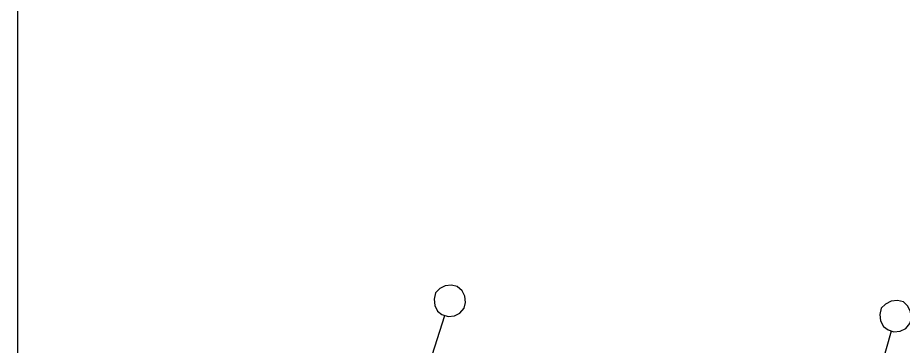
# Model space of a CAD drawing. Extents: x 41 to 1544, y 35 to 1189.
# Drawn here: x 40.6 to 344.3, y 710.8 to 823.5 of the extents above; entities that cross this region are included whole.
import ezdxf

# ---------------------------------------------------------------- set-up
doc = ezdxf.new("R2010")
doc.units = 0
doc.layers.add('2345-64C-02_Sort_layout', color=7, linetype='CONTINUOUS')

msp = doc.modelspace()

# ---------------------------------------------------------------- linework, layer by layer
at = {"layer": '2345-64C-02_Sort_layout', "color": 7}
for points in [[(40.56, 35.04), (40.56, 1188.72)], [(186, 721.68), (188.16, 720.96), (190.32, 721.2), (192.24, 722.16), (193.68, 723.84), (194.16, 725.76), (193.92, 727.92), (192.96, 729.84), (191.28, 731.28), (189.36, 731.76), (187.2, 731.52), (185.28, 730.56), (183.84, 729.12), (183.36, 726.96), (183.6, 724.8), (184.56, 722.88), (186, 721.68)], [(339.12, 716.4), (341.04, 715.68), (343.2, 715.92), (345.12, 716.88), (346.56, 718.56), (347.04, 720.48), (346.8, 722.64), (345.84, 724.56), (344.4, 726), (342.24, 726.48), (340.08, 726.24), (338.16, 725.28), (336.72, 723.84), (336.24, 721.68), (336.48, 719.52), (337.44, 717.6), (339.12, 716.4)], [(186.96, 721.2), (164.64, 651.36), (165.6, 657.84), (167.52, 657.12), (164.64, 651.36)], [(340.08, 715.92), (321.84, 651.36), (322.56, 657.84), (324.48, 657.12), (321.84, 651.36)]]:
    msp.add_lwpolyline(points, dxfattribs=at)

doc.saveas('drawing.dxf')
